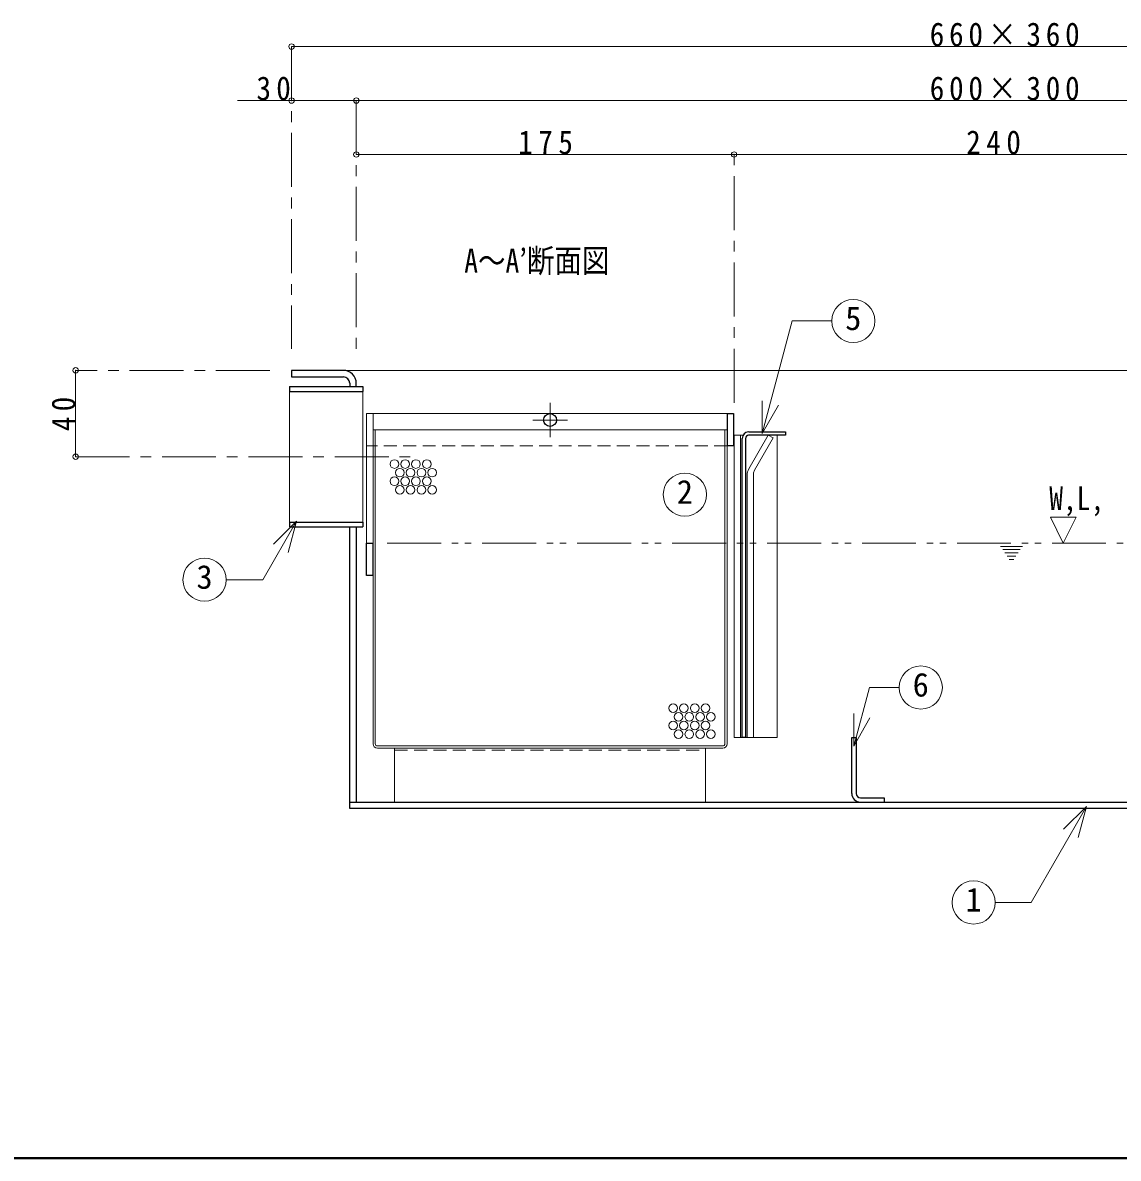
# Model space of a CAD drawing. Units: millimetres at full size, sheet at 1:5. Extents: x -1062 to 963, y -702 to 703.
# Drawn here: x -584 to -77, y -702 to -176 of the extents above; entities that cross this region are included whole.
import ezdxf
from ezdxf.enums import TextEntityAlignment as Align

# ---------------------------------------------------------------- set-up
doc = ezdxf.new("R2010")
doc.units = ezdxf.units.MM
doc.header["$LTSCALE"] = 5
doc.header["$PDMODE"] = 32
doc.header["$PDSIZE"] = 2.5
for name, pattern in [('CHAIN1', [8, 5, -1, 1, -1]), ('DASHED1', [1.8, 1.2, -0.6]), ('DOUBLE_CHAIN1', [8.8, 5, -1, 0.6, -0.6, 0.6, -1])]:
    doc.linetypes.add(name, pattern=pattern)
doc.layers.add('0-A', color=4, linetype='Continuous', lineweight=9)
doc.styles.add('ＭＳ ゴシック', font='')
doc.styles.get('ＭＳ ゴシック').set_extended_font_data('MS Gothic')

msp = doc.modelspace()

# ---------------------------------------------------------------- linework, layer by layer
at = {"layer": '0-A', "linetype": 'CHAIN1'}
for p, q in [((-459.898, -187.491), (-459.898, -327.491)), ((-429.898, -212.491), (-429.898, -327.491)), ((-254.898, -352.491), (-254.898, -237.491)), ((-469.898, -337.491), (-559.898, -337.491)), ((-340.148, -352.491), (-340.148, -368.491)), ((-348.148, -360.491), (-332.148, -360.491)), ((-559.898, -377.491), (-401.898, -377.491))]:
    msp.add_line(p, q, dxfattribs=at)
at = {"layer": '0-A'}
for p, q in [((-459.898, -187.491), (200.102, -187.491)), ((-484.898, -212.491), (-429.898, -212.491)), ((170.102, -212.491), (-429.898, -212.491)), ((-429.898, -237.491), (-254.898, -237.491)), ((-254.898, -237.491), (-14.898, -237.491)), ((-559.898, -377.491), (-559.898, -337.491)), ((176.102, -337.491), (-435.898, -337.491)), ((-422.148, -357.491), (-258.148, -357.491)), ((-421.148, -364.991), (-259.148, -364.991)), ((-251.898, -367.491), (-250.746, -367.491)), ((-234.898, -507.491), (-234.898, -367.491)), ((-251.898, -507.491), (-251.148, -507.491)), ((-248.898, -507.491), (-249.648, -507.491)), ((-245.898, -507.491), (-234.898, -507.491))]:
    msp.add_line(p, q, dxfattribs=at)
at = {"layer": '0-A', "color": 5, "lineweight": 25}
for p, q in [((-435.898, -337.491), (-459.898, -337.491)), ((-460.898, -344.991), (-460.898, -347.241)), ((-432.898, -343.491), (-432.898, -344.991)), ((-429.898, -344.991), (-429.898, -343.491)), ((-460.898, -347.241), (-426.898, -347.241)), ((-258.148, -357.491), (-258.148, -372.491)), ((-231.148, -367.491), (-248.208, -367.491)), ((-255.148, -372.491), (-258.148, -372.491)), ((-251.148, -507.491), (-251.148, -368.991)), ((-249.648, -368.991), (-249.648, -507.491)), ((-460.898, -407.741), (-460.898, -409.991)), ((-460.898, -407.741), (-426.898, -407.741)), ((-460.898, -409.991), (-426.898, -409.991)), ((-432.898, -540.491), (-432.898, -409.991)), ((-429.898, -409.991), (-429.898, -537.491)), ((-426.898, -407.741), (-426.898, -409.991)), ((-422.148, -432.491), (-422.148, -417.491)), ((-422.148, -432.491), (-425.148, -432.491)), ((-249.648, -507.491), (-251.148, -507.491)), ((-200.398, -533.491), (-200.398, -507.491)), ((-200.398, -507.491), (-198.398, -507.491)), ((-198.398, -507.491), (-198.398, -533.491)), ((-432.898, -537.491), (173.102, -537.491)), ((173.102, -540.491), (-432.898, -540.491))]:
    msp.add_line(p, q, dxfattribs=at)
at = {"layer": '0-A', "color": 7, "lineweight": 18}
for p, q in [((-460.898, -347.241), (-460.898, -407.741)), ((-426.898, -347.241), (-426.898, -407.741)), ((-241.906, -366.679), (-241.906, -351.679)), ((-425.148, -357.491), (-422.148, -357.491)), ((-425.148, -417.491), (-425.148, -357.491)), ((-422.148, -417.491), (-422.148, -357.491)), ((-241.906, -366.679), (-234.406, -353.688)), ((-422.148, -364.991), (-421.148, -364.991)), ((-421.148, -510.491), (-421.148, -364.991)), ((-259.148, -364.991), (-258.148, -364.991)), ((-259.148, -510.491), (-259.148, -364.991)), ((-254.898, -367.491), (-251.898, -367.491)), ((-254.898, -367.491), (-254.898, -507.491)), ((-251.898, -367.491), (-251.898, -507.491)), ((-248.094, -383.098), (-239.083, -367.491)), ((-239.083, -367.491), (-236.833, -368.79)), ((-258.148, -510.491), (-258.148, -372.491)), ((-236.833, -368.79), (-245.496, -383.795)), ((-248.898, -507.491), (-248.898, -386.098)), ((-245.898, -385.295), (-245.898, -507.491)), ((-457.595, -407.394), (-473.23, -434.473)), ((-457.595, -407.394), (-468.202, -418)), ((-457.595, -407.394), (-461.478, -421.883)), ((-473.23, -434.473), (-490.201, -434.473)), ((-422.148, -510.491), (-422.148, -432.491)), ((-199.47, -511.506), (-199.47, -496.506)), ((-199.47, -511.506), (-191.97, -498.516)), ((-251.898, -507.491), (-254.898, -507.491)), ((-245.898, -507.491), (-248.898, -507.491)), ((-260.148, -511.491), (-420.148, -511.491)), ((-260.148, -512.491), (-420.148, -512.491)), ((-412.148, -537.491), (-412.148, -512.491)), ((-268.148, -512.491), (-268.148, -537.491)), ((-91.657, -539.453), (-102.264, -550.059)), ((-91.657, -539.453), (-95.539, -553.942))]:
    msp.add_line(p, q, dxfattribs=at)
at = {"layer": '0-A', "linetype": 'DASHED1'}
for p, q in [((-258.148, -372.491), (-425.148, -372.491)), ((-412.148, -513.491), (-268.148, -513.491))]:
    msp.add_line(p, q, dxfattribs=at)
at = {"layer": '0-A', "linetype": 'DOUBLE_CHAIN1'}
for p, q in [((-415.648, -417.491), (51.102, -417.491)), ((-121.358, -419.035), (-131.475, -419.035)), ((-130.463, -420.535), (-122.369, -420.535)), ((-123.381, -422.035), (-129.452, -422.035)), ((-128.44, -423.535), (-124.393, -423.535)), ((-125.405, -425.035), (-127.428, -425.035))]:
    msp.add_line(p, q, dxfattribs=at)
at = {"layer": '0-A', "color": 1, "lineweight": 40}
msp.add_line((962.602, -702.491), (-1062.398, -702.491), dxfattribs=at)
at = {"layer": '0-A', "color": 7, "lineweight": 18}
for points in [[(-241.906, -366.679), (-227.958, -314.623), (-209.687, -314.623)], [(-199.47, -511.506), (-192.208, -484.403), (-178.438, -484.403)], [(-91.657, -539.453), (-117.368, -583.985), (-133.955, -583.985)]]:
    msp.add_lwpolyline(points, dxfattribs=at)
at = {"layer": '0-A', "color": 5, "lineweight": 25}
for points in [[(-459.898, -337.491), (-459.898, -340.491), (-435.898, -340.491)], [(-460.898, -344.991), (-426.898, -344.991), (-426.898, -347.241)], [(-258.148, -357.491), (-255.148, -357.491), (-255.148, -372.491)], [(-248.148, -365.991), (-231.148, -365.991), (-231.148, -367.491)], [(-425.148, -432.491), (-425.148, -417.491), (-422.148, -417.491)], [(-196.398, -535.491), (-185.398, -535.491), (-185.398, -537.491)]]:
    msp.add_lwpolyline(points, dxfattribs=at)
at = {"layer": '0-A'}
msp.add_lwpolyline([(-102.416, -417.535), (-96.416, -405.535), (-108.416, -405.535)], close=True, dxfattribs=at)
at = {"layer": '0-A', "color": 7, "lineweight": 18}
for centre in [(-199.687, -314.623), (-277.703, -395.046), (-500.201, -434.473), (-168.438, -484.403), (-143.955, -583.985)]:
    msp.add_circle(centre, 10, dxfattribs=at)
at = {"layer": '0-A', "color": 5, "lineweight": 25}
msp.add_circle((-340.148, -360.491), 3, dxfattribs=at)
at = {"layer": '0-A'}
for centre in [(-412.269, -380.878), (-409.769, -384.878), (-407.269, -380.878), (-404.769, -384.878), (-402.269, -380.878), (-399.769, -384.878), (-397.269, -380.878), (-394.769, -384.878), (-412.269, -388.878), (-407.269, -388.878), (-402.269, -388.878), (-397.269, -388.878), (-409.769, -392.878), (-404.769, -392.878), (-399.769, -392.878), (-394.769, -392.878), (-283.151, -494.024), (-278.151, -494.024), (-273.151, -494.024), (-268.151, -494.024), (-280.651, -498.024), (-275.651, -498.024), (-270.651, -498.024), (-265.651, -498.024), (-283.151, -502.024), (-280.651, -506.024), (-278.151, -502.024), (-275.651, -506.024), (-273.151, -502.024), (-270.651, -506.024), (-268.151, -502.024), (-265.651, -506.024)]:
    msp.add_circle(centre, 2, dxfattribs=at)
at = {"layer": '0-A', "color": 5, "lineweight": 25}
for centre, radius, start, end in [((-435.898, -343.491), 6, 0, 90), ((-435.898, -343.491), 3, 0, 90), ((-248.148, -368.991), 3, 92.27697, 180), ((-248.148, -368.991), 1.5, 92.27697, 180), ((-196.398, -533.491), 4, 180, 270), ((-196.398, -533.491), 2, 180, 270)]:
    msp.add_arc(centre, radius, start, end, dxfattribs=at)
at = {"layer": '0-A', "color": 7, "lineweight": 18}
for centre, radius, start, end in [((-248.148, -368.991), 3, 90, 92.27697), ((-242.898, -386.098), 6, 150, 180), ((-242.898, -385.295), 3, 150, 180), ((-420.148, -510.491), 2, 180, 270), ((-420.148, -510.491), 1, 180, 270), ((-260.148, -510.491), 2, 270, 0), ((-260.148, -510.491), 1, 270, 0)]:
    msp.add_arc(centre, radius, start, end, dxfattribs=at)
at = {"layer": '0-A'}
for p in [(-459.898, -187.491), (-459.898, -212.491), (-429.898, -212.491), (-429.898, -237.491), (-254.898, -237.491), (-559.898, -337.491), (-559.898, -377.491)]:
    msp.add_point(p, dxfattribs=at)

# ---------------------------------------------------------------- texts
at = {"layer": '0-A', "color": 7, "style": 'ＭＳ ゴシック', "width": 0.85}
for s, p in [('A～A’断面図', (-379.898, -295.491)), ('W,L,', (-108.916, -405.535))]:
    msp.add_text(s, height=11, dxfattribs=at).set_placement(p, align=Align.BOTTOM_LEFT)
at = {"layer": '0-A', "color": 7, "style": 'ＭＳ ゴシック'}
for s, p in [('5', (-203.437, -322.123)), ('2', (-281.453, -402.546)), ('3', (-503.951, -441.973)), ('6', (-172.188, -491.903)), ('1', (-147.705, -591.485))]:
    msp.add_text(s, height=11, dxfattribs=at).set_placement(p, align=Align.BOTTOM_LEFT)
at = {"layer": '0-A', "color": 7, "char_height": 11, "attachment_point": 7, "style": 'ＭＳ ゴシック'}
for s, insert in [('\\T1.33;\\W0.9;660×360', (-164.273, -187.491)), ('\\T1.36;\\W0.9;30', (-476.148, -212.491)), ('\\T1.33;\\W0.9;600×300', (-164.273, -212.491)), ('\\T1.38;\\W0.9;175', (-354.898, -237.491)), ('\\T1.38;\\W0.9;240', (-147.398, -237.491))]:
    msp.add_mtext(s, dxfattribs=dict(at, insert=insert))
at = {"layer": '0-A', "color": 7, "insert": (-559.898, -365.616), "char_height": 11, "attachment_point": 7, "rotation": 90, "style": 'ＭＳ ゴシック'}
msp.add_mtext('\\T1.36;\\W0.9;40', dxfattribs=at)

doc.saveas('drawing.dxf')
